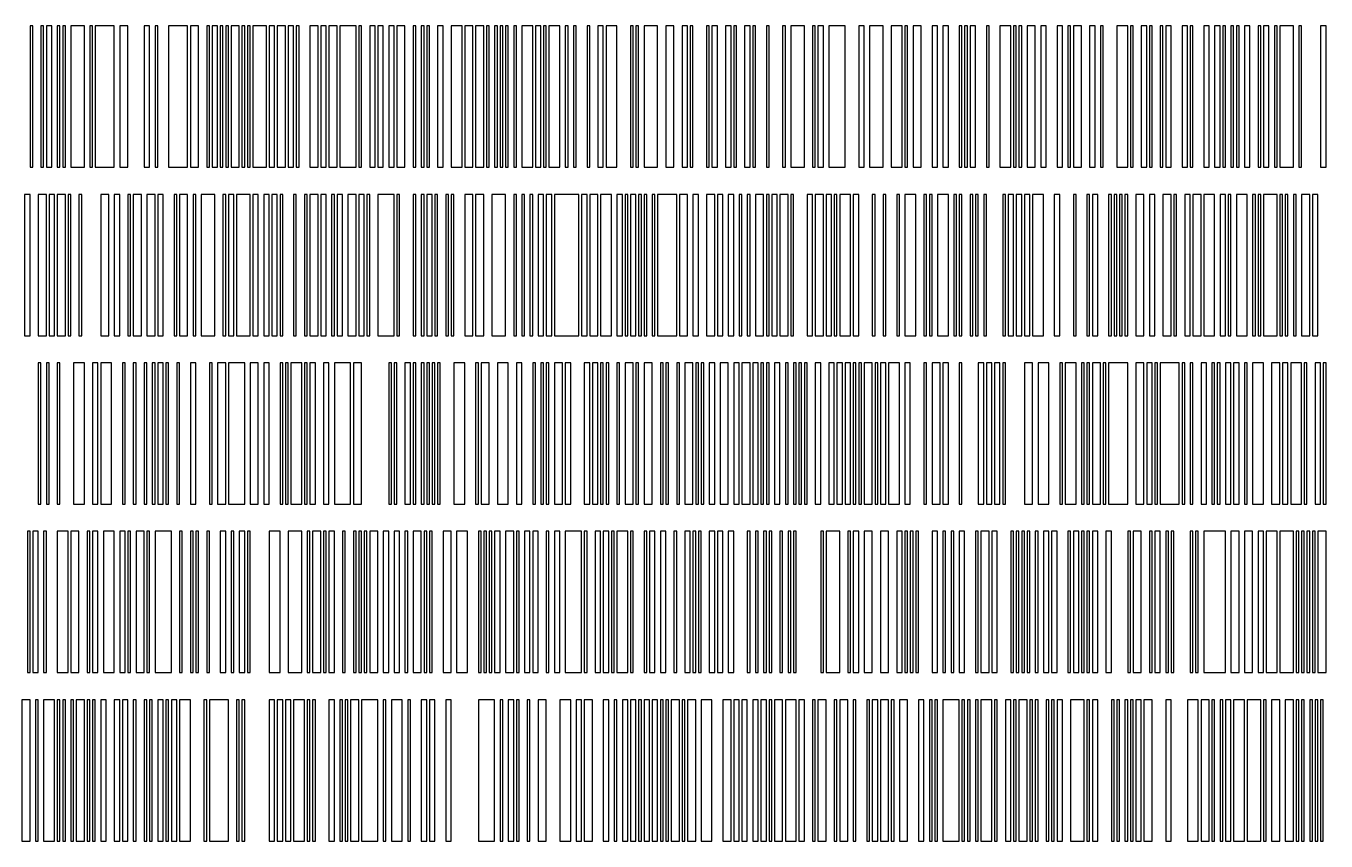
# Model space of a CAD drawing. Header units: metres. Extents: x -150 to 150, y -150 to 150.
# Drawn here: x -43.4 to 76.2, y -84 to -9 of the extents above; entities that cross this region are included whole.
import ezdxf

# ---------------------------------------------------------------- set-up
doc = ezdxf.new("R2010")
doc.units = ezdxf.units.M

msp = doc.modelspace()

# ---------------------------------------------------------------- linework, layer by layer
for points in [[(-43, -22), (-42.75, -22), (-42.75, -9), (-43, -9), (-43, -22)], [(-42, -22), (-41.75, -22), (-41.75, -9), (-42, -9), (-42, -22)], [(-41.5, -22), (-41, -22), (-41, -9), (-41.5, -9), (-41.5, -22)], [(-40.5, -22), (-40.25, -22), (-40.25, -9), (-40.5, -9), (-40.5, -22)], [(-40, -22), (-39.75, -22), (-39.75, -9), (-40, -9), (-40, -22)], [(-39.25, -22), (-38, -22), (-38, -9), (-39.25, -9), (-39.25, -22)], [(-37.5, -22), (-37.25, -22), (-37.25, -9), (-37.5, -9), (-37.5, -22)], [(-37, -22), (-35.25, -22), (-35.25, -9), (-37, -9), (-37, -22)], [(-34.75, -22), (-34, -22), (-34, -9), (-34.75, -9), (-34.75, -22)], [(-32.5, -22), (-32, -22), (-32, -9), (-32.5, -9), (-32.5, -22)], [(-31.5, -22), (-31.25, -22), (-31.25, -9), (-31.5, -9), (-31.5, -22)], [(-30.25, -22), (-28.5, -22), (-28.5, -9), (-30.25, -9), (-30.25, -22)], [(-28.25, -22), (-27.5, -22), (-27.5, -9), (-28.25, -9), (-28.25, -22)], [(-26.75, -22), (-26.5, -22), (-26.5, -9), (-26.75, -9), (-26.75, -22)], [(-26.25, -22), (-25.75, -22), (-25.75, -9), (-26.25, -9), (-26.25, -22)], [(-25.5, -22), (-25.25, -22), (-25.25, -9), (-25.5, -9), (-25.5, -22)], [(-25, -22), (-24.75, -22), (-24.75, -9), (-25, -9), (-25, -22)], [(-24.5, -22), (-23.75, -22), (-23.75, -9), (-24.5, -9), (-24.5, -22)], [(-23.5, -22), (-23.25, -22), (-23.25, -9), (-23.5, -9), (-23.5, -22)], [(-23, -22), (-22.75, -22), (-22.75, -9), (-23, -9), (-23, -22)], [(-22.5, -22), (-21.25, -22), (-21.25, -9), (-22.5, -9), (-22.5, -22)], [(-21, -22), (-20.5, -22), (-20.5, -9), (-21, -9), (-21, -22)], [(-20.25, -22), (-19.5, -22), (-19.5, -9), (-20.25, -9), (-20.25, -22)], [(-19.25, -22), (-18.75, -22), (-18.75, -9), (-19.25, -9), (-19.25, -22)], [(-18.5, -22), (-18.25, -22), (-18.25, -9), (-18.5, -9), (-18.5, -22)], [(-17.25, -22), (-16.5, -22), (-16.5, -9), (-17.25, -9), (-17.25, -22)], [(-16.25, -22), (-15.75, -22), (-15.75, -9), (-16.25, -9), (-16.25, -22)], [(-15.5, -22), (-14.75, -22), (-14.75, -9), (-15.5, -9), (-15.5, -22)], [(-14.5, -22), (-13, -22), (-13, -9), (-14.5, -9), (-14.5, -22)], [(-12.75, -22), (-12.5, -22), (-12.5, -9), (-12.75, -9), (-12.75, -22)], [(-11.75, -22), (-11.25, -22), (-11.25, -9), (-11.75, -9), (-11.75, -22)], [(-11, -22), (-10.5, -22), (-10.5, -9), (-11, -9), (-11, -22)], [(-10, -22), (-9.5, -22), (-9.5, -9), (-10, -9), (-10, -22)], [(-9.25, -22), (-8.5, -22), (-8.5, -9), (-9.25, -9), (-9.25, -22)], [(-7.75, -22), (-7.5, -22), (-7.5, -9), (-7.75, -9), (-7.75, -22)], [(-7, -22), (-6.75, -22), (-6.75, -9), (-7, -9), (-7, -22)], [(-6.5, -22), (-6.25, -22), (-6.25, -9), (-6.5, -9), (-6.5, -22)], [(-5.5, -22), (-5, -22), (-5, -9), (-5.5, -9), (-5.5, -22)], [(-4.25, -22), (-3.25, -22), (-3.25, -9), (-4.25, -9), (-4.25, -22)], [(-3, -22), (-2.25, -22), (-2.25, -9), (-3, -9), (-3, -22)], [(-2, -22), (-1.25, -22), (-1.25, -9), (-2, -9), (-2, -22)], [(-1, -22), (-0.75, -22), (-0.75, -9), (-1, -9), (-1, -22)], [(-0.25, -22), (0, -22), (0, -9), (-0.25, -9), (-0.25, -22)], [(0.25, -22), (0.5, -22), (0.5, -9), (0.25, -9), (0.25, -22)], [(0.75, -22), (1, -22), (1, -9), (0.75, -9), (0.75, -22)], [(1.5, -22), (1.75, -22), (1.75, -9), (1.5, -9), (1.5, -22)], [(2.25, -22), (3.25, -22), (3.25, -9), (2.25, -9), (2.25, -22)], [(3.5, -22), (4, -22), (4, -9), (3.5, -9), (3.5, -22)], [(4.25, -22), (4.5, -22), (4.5, -9), (4.25, -9), (4.25, -22)], [(4.75, -22), (5.75, -22), (5.75, -9), (4.75, -9), (4.75, -22)], [(6.25, -22), (6.5, -22), (6.5, -9), (6.25, -9), (6.25, -22)], [(7, -22), (7.25, -22), (7.25, -9), (7, -9), (7, -22)], [(8.25, -22), (8.5, -22), (8.5, -9), (8.25, -9), (8.25, -22)], [(9.25, -22), (9.75, -22), (9.75, -9), (9.25, -9), (9.25, -22)], [(10, -22), (11, -22), (11, -9), (10, -9), (10, -22)], [(12.25, -22), (12.5, -22), (12.5, -9), (12.25, -9), (12.25, -22)], [(12.75, -22), (13, -22), (13, -9), (12.75, -9), (12.75, -22)], [(13.5, -22), (14.75, -22), (14.75, -9), (13.5, -9), (13.5, -22)], [(15.5, -22), (16.25, -22), (16.25, -9), (15.5, -9), (15.5, -22)], [(17, -22), (17.5, -22), (17.5, -9), (17, -9), (17, -22)], [(17.75, -22), (18, -22), (18, -9), (17.75, -9), (17.75, -22)], [(19.25, -22), (19.5, -22), (19.5, -9), (19.25, -9), (19.25, -22)], [(19.75, -22), (20.25, -22), (20.25, -9), (19.75, -9), (19.75, -22)], [(21, -22), (21.5, -22), (21.5, -9), (21, -9), (21, -22)], [(21.75, -22), (22, -22), (22, -9), (21.75, -9), (21.75, -22)], [(22.75, -22), (23.25, -22), (23.25, -9), (22.75, -9), (22.75, -22)], [(23.5, -22), (23.75, -22), (23.75, -9), (23.5, -9), (23.5, -22)], [(24.75, -22), (25, -22), (25, -9), (24.75, -9), (24.75, -22)], [(26.25, -22), (26.5, -22), (26.5, -9), (26.25, -9), (26.25, -22)], [(27, -22), (28.25, -22), (28.25, -9), (27, -9), (27, -22)], [(29, -22), (29.25, -22), (29.25, -9), (29, -9), (29, -22)], [(29.5, -22), (30, -22), (30, -9), (29.5, -9), (29.5, -22)], [(30.5, -22), (32, -22), (32, -9), (30.5, -9), (30.5, -22)], [(33.25, -22), (33.75, -22), (33.75, -9), (33.25, -9), (33.25, -22)], [(34.25, -22), (35.5, -22), (35.5, -9), (34.25, -9), (34.25, -22)], [(36.25, -22), (37.25, -22), (37.25, -9), (36.25, -9), (36.25, -22)], [(37.5, -22), (37.75, -22), (37.75, -9), (37.5, -9), (37.5, -22)], [(38.25, -22), (39, -22), (39, -9), (38.25, -9), (38.25, -22)], [(40, -22), (40.5, -22), (40.5, -9), (40, -9), (40, -22)], [(41, -22), (41.5, -22), (41.5, -9), (41, -9), (41, -22)], [(42.5, -22), (42.75, -22), (42.75, -9), (42.5, -9), (42.5, -22)], [(43, -22), (43.25, -22), (43.25, -9), (43, -9), (43, -22)], [(43.5, -22), (44, -22), (44, -9), (43.5, -9), (43.5, -22)], [(45, -22), (45.25, -22), (45.25, -9), (45, -9), (45, -22)], [(46.25, -22), (47.25, -22), (47.25, -9), (46.25, -9), (46.25, -22)], [(47.5, -22), (47.75, -22), (47.75, -9), (47.5, -9), (47.5, -22)], [(48, -22), (48.25, -22), (48.25, -9), (48, -9), (48, -22)], [(48.75, -22), (49.5, -22), (49.5, -9), (48.75, -9), (48.75, -22)], [(50, -22), (50.5, -22), (50.5, -9), (50, -9), (50, -22)], [(51.5, -22), (52, -22), (52, -9), (51.5, -9), (51.5, -22)], [(52.5, -22), (52.75, -22), (52.75, -9), (52.5, -9), (52.5, -22)], [(53, -22), (53.75, -22), (53.75, -9), (53, -9), (53, -22)], [(54.5, -22), (55, -22), (55, -9), (54.5, -9), (54.5, -22)], [(55.5, -22), (55.75, -22), (55.75, -9), (55.5, -9), (55.5, -22)], [(57, -22), (58, -22), (58, -9), (57, -9), (57, -22)], [(58.25, -22), (58.5, -22), (58.5, -9), (58.25, -9), (58.25, -22)], [(59.25, -22), (59.75, -22), (59.75, -9), (59.25, -9), (59.25, -22)], [(60, -22), (60.25, -22), (60.25, -9), (60, -9), (60, -22)], [(61, -22), (61.25, -22), (61.25, -9), (61, -9), (61, -22)], [(61.5, -22), (62, -22), (62, -9), (61.5, -9), (61.5, -22)], [(63, -22), (63.5, -22), (63.5, -9), (63, -9), (63, -22)], [(63.75, -22), (64, -22), (64, -9), (63.75, -9), (63.75, -22)], [(65, -22), (65.5, -22), (65.5, -9), (65, -9), (65, -22)], [(66, -22), (66.5, -22), (66.5, -9), (66, -9), (66, -22)], [(66.75, -22), (67, -22), (67, -9), (66.75, -9), (66.75, -22)], [(67.5, -22), (67.75, -22), (67.75, -9), (67.5, -9), (67.5, -22)], [(68, -22), (68.25, -22), (68.25, -9), (68, -9), (68, -22)], [(68.75, -22), (69.25, -22), (69.25, -9), (68.75, -9), (68.75, -22)], [(70, -22), (70.25, -22), (70.25, -9), (70, -9), (70, -22)], [(70.5, -22), (71, -22), (71, -9), (70.5, -9), (70.5, -22)], [(71.5, -22), (71.75, -22), (71.75, -9), (71.5, -9), (71.5, -22)], [(72, -22), (73.25, -22), (73.25, -9), (72, -9), (72, -22)], [(73.75, -22), (74, -22), (74, -9), (73.75, -9), (73.75, -22)], [(75.75, -22), (76.25, -22), (76.25, -9), (75.75, -9), (75.75, -22)], [(-43.5, -37.5), (-43, -37.5), (-43, -24.5), (-43.5, -24.5), (-43.5, -37.5)], [(-42.25, -37.5), (-41.5, -37.5), (-41.5, -24.5), (-42.25, -24.5), (-42.25, -37.5)], [(-41.25, -37.5), (-40.75, -37.5), (-40.75, -24.5), (-41.25, -24.5), (-41.25, -37.5)], [(-40.5, -37.5), (-39.75, -37.5), (-39.75, -24.5), (-40.5, -24.5), (-40.5, -37.5)], [(-39.5, -37.5), (-39.25, -37.5), (-39.25, -24.5), (-39.5, -24.5), (-39.5, -37.5)], [(-38.5, -37.5), (-38.25, -37.5), (-38.25, -24.5), (-38.5, -24.5), (-38.5, -37.5)], [(-36.5, -37.5), (-35.75, -37.5), (-35.75, -24.5), (-36.5, -24.5), (-36.5, -37.5)], [(-35.25, -37.5), (-34.75, -37.5), (-34.75, -24.5), (-35.25, -24.5), (-35.25, -37.5)], [(-34, -37.5), (-33.75, -37.5), (-33.75, -24.5), (-34, -24.5), (-34, -37.5)], [(-33.5, -37.5), (-32.75, -37.5), (-32.75, -24.5), (-33.5, -24.5), (-33.5, -37.5)], [(-32.25, -37.5), (-31.5, -37.5), (-31.5, -24.5), (-32.25, -24.5), (-32.25, -37.5)], [(-31.25, -37.5), (-30.75, -37.5), (-30.75, -24.5), (-31.25, -24.5), (-31.25, -37.5)], [(-29.75, -37.5), (-29.5, -37.5), (-29.5, -24.5), (-29.75, -24.5), (-29.75, -37.5)], [(-29.25, -37.5), (-28.5, -37.5), (-28.5, -24.5), (-29.25, -24.5), (-29.25, -37.5)], [(-28, -37.5), (-27.75, -37.5), (-27.75, -24.5), (-28, -24.5), (-28, -37.5)], [(-27.25, -37.5), (-26, -37.5), (-26, -24.5), (-27.25, -24.5), (-27.25, -37.5)], [(-25.25, -37.5), (-25, -37.5), (-25, -24.5), (-25.25, -24.5), (-25.25, -37.5)], [(-24.75, -37.5), (-24.25, -37.5), (-24.25, -24.5), (-24.75, -24.5), (-24.75, -37.5)], [(-24, -37.5), (-22.75, -37.5), (-22.75, -24.5), (-24, -24.5), (-24, -37.5)], [(-22.5, -37.5), (-22, -37.5), (-22, -24.5), (-22.5, -24.5), (-22.5, -37.5)], [(-21.5, -37.5), (-21, -37.5), (-21, -24.5), (-21.5, -24.5), (-21.5, -37.5)], [(-20.75, -37.5), (-20.25, -37.5), (-20.25, -24.5), (-20.75, -24.5), (-20.75, -37.5)], [(-20, -37.5), (-19.75, -37.5), (-19.75, -24.5), (-20, -24.5), (-20, -37.5)], [(-18.75, -37.5), (-18.5, -37.5), (-18.5, -24.5), (-18.75, -24.5), (-18.75, -37.5)], [(-17.75, -37.5), (-17.5, -37.5), (-17.5, -24.5), (-17.75, -24.5), (-17.75, -37.5)], [(-17.25, -37.5), (-16.5, -37.5), (-16.5, -24.5), (-17.25, -24.5), (-17.25, -37.5)], [(-16.25, -37.5), (-15.75, -37.5), (-15.75, -24.5), (-16.25, -24.5), (-16.25, -37.5)], [(-15.25, -37.5), (-15, -37.5), (-15, -24.5), (-15.25, -24.5), (-15.25, -37.5)], [(-14.75, -37.5), (-14.25, -37.5), (-14.25, -24.5), (-14.75, -24.5), (-14.75, -37.5)], [(-13.75, -37.5), (-13, -37.5), (-13, -24.5), (-13.75, -24.5), (-13.75, -37.5)], [(-12.75, -37.5), (-12.25, -37.5), (-12.25, -24.5), (-12.75, -24.5), (-12.75, -37.5)], [(-12, -37.5), (-11.75, -37.5), (-11.75, -24.5), (-12, -24.5), (-12, -37.5)], [(-11, -37.5), (-9.5, -37.5), (-9.5, -24.5), (-11, -24.5), (-11, -37.5)], [(-9.25, -37.5), (-9, -37.5), (-9, -24.5), (-9.25, -24.5), (-9.25, -37.5)], [(-7.75, -37.5), (-7.5, -37.5), (-7.5, -24.5), (-7.75, -24.5), (-7.75, -37.5)], [(-7, -37.5), (-6.75, -37.5), (-6.75, -24.5), (-7, -24.5), (-7, -37.5)], [(-6.5, -37.5), (-6, -37.5), (-6, -24.5), (-6.5, -24.5), (-6.5, -37.5)], [(-5.75, -37.5), (-5.5, -37.5), (-5.5, -24.5), (-5.75, -24.5), (-5.75, -37.5)], [(-4.75, -37.5), (-4.5, -37.5), (-4.5, -24.5), (-4.75, -24.5), (-4.75, -37.5)], [(-4.25, -37.5), (-4, -37.5), (-4, -24.5), (-4.25, -24.5), (-4.25, -37.5)], [(-3, -37.5), (-2.25, -37.5), (-2.25, -24.5), (-3, -24.5), (-3, -37.5)], [(-2, -37.5), (-1.25, -37.5), (-1.25, -24.5), (-2, -24.5), (-2, -37.5)], [(-0.5, -37.5), (0.75, -37.5), (0.75, -24.5), (-0.5, -24.5), (-0.5, -37.5)], [(1.5, -37.5), (1.75, -37.5), (1.75, -24.5), (1.5, -24.5), (1.5, -37.5)], [(2.25, -37.5), (2.5, -37.5), (2.5, -24.5), (2.25, -24.5), (2.25, -37.5)], [(3, -37.5), (3.25, -37.5), (3.25, -24.5), (3, -24.5), (3, -37.5)], [(3.75, -37.5), (4.25, -37.5), (4.25, -24.5), (3.75, -24.5), (3.75, -37.5)], [(4.5, -37.5), (5, -37.5), (5, -24.5), (4.5, -24.5), (4.5, -37.5)], [(5.25, -37.5), (7.5, -37.5), (7.5, -24.5), (5.25, -24.5), (5.25, -37.5)], [(7.75, -37.5), (8.25, -37.5), (8.25, -24.5), (7.75, -24.5), (7.75, -37.5)], [(8.5, -37.5), (9.25, -37.5), (9.25, -24.5), (8.5, -24.5), (8.5, -37.5)], [(9.5, -37.5), (10.5, -37.5), (10.5, -24.5), (9.5, -24.5), (9.5, -37.5)], [(11, -37.5), (11.5, -37.5), (11.5, -24.5), (11, -24.5), (11, -37.5)], [(11.75, -37.5), (12, -37.5), (12, -24.5), (11.75, -24.5), (11.75, -37.5)], [(12.25, -37.5), (12.75, -37.5), (12.75, -24.5), (12.25, -24.5), (12.25, -37.5)], [(13, -37.5), (13.25, -37.5), (13.25, -24.5), (13, -24.5), (13, -37.5)], [(13.5, -37.5), (13.75, -37.5), (13.75, -24.5), (13.5, -24.5), (13.5, -37.5)], [(14.25, -37.5), (14.5, -37.5), (14.5, -24.5), (14.25, -24.5), (14.25, -37.5)], [(14.75, -37.5), (16.5, -37.5), (16.5, -24.5), (14.75, -24.5), (14.75, -37.5)], [(16.75, -37.5), (17.5, -37.5), (17.5, -24.5), (16.75, -24.5), (16.75, -37.5)], [(18, -37.5), (18.5, -37.5), (18.5, -24.5), (18, -24.5), (18, -37.5)], [(19.25, -37.5), (20, -37.5), (20, -24.5), (19.25, -24.5), (19.25, -37.5)], [(20.25, -37.5), (20.75, -37.5), (20.75, -24.5), (20.25, -24.5), (20.25, -37.5)], [(21.25, -37.5), (21.75, -37.5), (21.75, -24.5), (21.25, -24.5), (21.25, -37.5)], [(22.25, -37.5), (22.5, -37.5), (22.5, -24.5), (22.25, -24.5), (22.25, -37.5)], [(23, -37.5), (23.25, -37.5), (23.25, -24.5), (23, -24.5), (23, -37.5)], [(23.75, -37.5), (24.5, -37.5), (24.5, -24.5), (23.75, -24.5), (23.75, -37.5)], [(24.75, -37.5), (25, -37.5), (25, -24.5), (24.75, -24.5), (24.75, -37.5)], [(25.25, -37.5), (25.75, -37.5), (25.75, -24.5), (25.25, -24.5), (25.25, -37.5)], [(26, -37.5), (26.75, -37.5), (26.75, -24.5), (26, -24.5), (26, -37.5)], [(27, -37.5), (27.25, -37.5), (27.25, -24.5), (27, -24.5), (27, -37.5)], [(28.5, -37.5), (29, -37.5), (29, -24.5), (28.5, -24.5), (28.5, -37.5)], [(29.25, -37.5), (30, -37.5), (30, -24.5), (29.25, -24.5), (29.25, -37.5)], [(30.25, -37.5), (30.75, -37.5), (30.75, -24.5), (30.25, -24.5), (30.25, -37.5)], [(31, -37.5), (31.25, -37.5), (31.25, -24.5), (31, -24.5), (31, -37.5)], [(31.5, -37.5), (32.5, -37.5), (32.5, -24.5), (31.5, -24.5), (31.5, -37.5)], [(32.75, -37.5), (33.25, -37.5), (33.25, -24.5), (32.75, -24.5), (32.75, -37.5)], [(34.5, -37.5), (34.75, -37.5), (34.75, -24.5), (34.5, -24.5), (34.5, -37.5)], [(35.5, -37.5), (35.75, -37.5), (35.75, -24.5), (35.5, -24.5), (35.5, -37.5)], [(36.75, -37.5), (37, -37.5), (37, -24.5), (36.75, -24.5), (36.75, -37.5)], [(37.5, -37.5), (38.5, -37.5), (38.5, -24.5), (37.5, -24.5), (37.5, -37.5)], [(39.25, -37.5), (39.5, -37.5), (39.5, -24.5), (39.25, -24.5), (39.25, -37.5)], [(39.75, -37.5), (40, -37.5), (40, -24.5), (39.75, -24.5), (39.75, -37.5)], [(40.5, -37.5), (41.5, -37.5), (41.5, -24.5), (40.5, -24.5), (40.5, -37.5)], [(42, -37.5), (42.25, -37.5), (42.25, -24.5), (42, -24.5), (42, -37.5)], [(42.5, -37.5), (42.75, -37.5), (42.75, -24.5), (42.5, -24.5), (42.5, -37.5)], [(43.5, -37.5), (43.75, -37.5), (43.75, -24.5), (43.5, -24.5), (43.5, -37.5)], [(44, -37.5), (44.25, -37.5), (44.25, -24.5), (44, -24.5), (44, -37.5)], [(44.75, -37.5), (45, -37.5), (45, -24.5), (44.75, -24.5), (44.75, -37.5)], [(46.5, -37.5), (46.75, -37.5), (46.75, -24.5), (46.5, -24.5), (46.5, -37.5)], [(47, -37.5), (47.5, -37.5), (47.5, -24.5), (47, -24.5), (47, -37.5)], [(47.75, -37.5), (48.25, -37.5), (48.25, -24.5), (47.75, -24.5), (47.75, -37.5)], [(48.5, -37.5), (49, -37.5), (49, -24.5), (48.5, -24.5), (48.5, -37.5)], [(49.25, -37.5), (50.25, -37.5), (50.25, -24.5), (49.25, -24.5), (49.25, -37.5)], [(51.25, -37.5), (51.75, -37.5), (51.75, -24.5), (51.25, -24.5), (51.25, -37.5)], [(53, -37.5), (53.25, -37.5), (53.25, -24.5), (53, -24.5), (53, -37.5)], [(54.25, -37.5), (54.5, -37.5), (54.5, -24.5), (54.25, -24.5), (54.25, -37.5)], [(54.75, -37.5), (55.25, -37.5), (55.25, -24.5), (54.75, -24.5), (54.75, -37.5)], [(56.25, -37.5), (56.5, -37.5), (56.5, -24.5), (56.25, -24.5), (56.25, -37.5)], [(56.75, -37.5), (57, -37.5), (57, -24.5), (56.75, -24.5), (56.75, -37.5)], [(57.25, -37.5), (57.5, -37.5), (57.5, -24.5), (57.25, -24.5), (57.25, -37.5)], [(57.75, -37.5), (58, -37.5), (58, -24.5), (57.75, -24.5), (57.75, -37.5)], [(58.75, -37.5), (59.5, -37.5), (59.5, -24.5), (58.75, -24.5), (58.75, -37.5)], [(60, -37.5), (60.5, -37.5), (60.5, -24.5), (60, -24.5), (60, -37.5)], [(61.25, -37.5), (62, -37.5), (62, -24.5), (61.25, -24.5), (61.25, -37.5)], [(62.25, -37.5), (62.5, -37.5), (62.5, -24.5), (62.25, -24.5), (62.25, -37.5)], [(63.25, -37.5), (63.75, -37.5), (63.75, -24.5), (63.25, -24.5), (63.25, -37.5)], [(64, -37.5), (64.75, -37.5), (64.75, -24.5), (64, -24.5), (64, -37.5)], [(65, -37.5), (66, -37.5), (66, -24.5), (65, -24.5), (65, -37.5)], [(66.5, -37.5), (67, -37.5), (67, -24.5), (66.5, -24.5), (66.5, -37.5)], [(67.25, -37.5), (67.5, -37.5), (67.5, -24.5), (67.25, -24.5), (67.25, -37.5)], [(68, -37.5), (69, -37.5), (69, -24.5), (68, -24.5), (68, -37.5)], [(69.5, -37.5), (69.75, -37.5), (69.75, -24.5), (69.5, -24.5), (69.5, -37.5)], [(70, -37.5), (70.25, -37.5), (70.25, -24.5), (70, -24.5), (70, -37.5)], [(70.5, -37.5), (71.75, -37.5), (71.75, -24.5), (70.5, -24.5), (70.5, -37.5)], [(72, -37.5), (72.25, -37.5), (72.25, -24.5), (72, -24.5), (72, -37.5)], [(72.5, -37.5), (72.75, -37.5), (72.75, -24.5), (72.5, -24.5), (72.5, -37.5)], [(73.25, -37.5), (73.5, -37.5), (73.5, -24.5), (73.25, -24.5), (73.25, -37.5)], [(74, -37.5), (74.75, -37.5), (74.75, -24.5), (74, -24.5), (74, -37.5)], [(75, -37.5), (75.5, -37.5), (75.5, -24.5), (75, -24.5), (75, -37.5)], [(-42.25, -53), (-42, -53), (-42, -40), (-42.25, -40), (-42.25, -53)], [(-41.5, -53), (-41.25, -53), (-41.25, -40), (-41.5, -40), (-41.5, -53)], [(-40.5, -53), (-40.25, -53), (-40.25, -40), (-40.5, -40), (-40.5, -53)], [(-39, -53), (-38, -53), (-38, -40), (-39, -40), (-39, -53)], [(-37.25, -53), (-36.75, -53), (-36.75, -40), (-37.25, -40), (-37.25, -53)], [(-36.5, -53), (-35.5, -53), (-35.5, -40), (-36.5, -40), (-36.5, -53)], [(-34.5, -53), (-34.25, -53), (-34.25, -40), (-34.5, -40), (-34.5, -53)], [(-33.5, -53), (-33.25, -53), (-33.25, -40), (-33.5, -40), (-33.5, -53)], [(-32.5, -53), (-32.25, -53), (-32.25, -40), (-32.5, -40), (-32.5, -53)], [(-31.75, -53), (-31.5, -53), (-31.5, -40), (-31.75, -40), (-31.75, -53)], [(-31.25, -53), (-30.75, -53), (-30.75, -40), (-31.25, -40), (-31.25, -53)], [(-30.5, -53), (-30.25, -53), (-30.25, -40), (-30.5, -40), (-30.5, -53)], [(-29.5, -53), (-29.25, -53), (-29.25, -40), (-29.5, -40), (-29.5, -53)], [(-28.25, -53), (-27.75, -53), (-27.75, -40), (-28.25, -40), (-28.25, -53)], [(-26.5, -53), (-26.25, -53), (-26.25, -40), (-26.5, -40), (-26.5, -53)], [(-25.75, -53), (-25, -53), (-25, -40), (-25.75, -40), (-25.75, -53)], [(-24.75, -53), (-23.25, -53), (-23.25, -40), (-24.75, -40), (-24.75, -53)], [(-22.75, -53), (-22, -53), (-22, -40), (-22.75, -40), (-22.75, -53)], [(-21.5, -53), (-21, -53), (-21, -40), (-21.5, -40), (-21.5, -53)], [(-20, -53), (-19.75, -53), (-19.75, -40), (-20, -40), (-20, -53)], [(-19.5, -53), (-19.25, -53), (-19.25, -40), (-19.5, -40), (-19.5, -53)], [(-19, -53), (-18, -53), (-18, -40), (-19, -40), (-19, -53)], [(-17.75, -53), (-17.5, -53), (-17.5, -40), (-17.75, -40), (-17.75, -53)], [(-17.25, -53), (-16.75, -53), (-16.75, -40), (-17.25, -40), (-17.25, -53)], [(-16, -53), (-15.5, -53), (-15.5, -40), (-16, -40), (-16, -53)], [(-15, -53), (-13.5, -53), (-13.5, -40), (-15, -40), (-15, -53)], [(-13.25, -53), (-12.5, -53), (-12.5, -40), (-13.25, -40), (-13.25, -53)], [(-10, -53), (-9.75, -53), (-9.75, -40), (-10, -40), (-10, -53)], [(-9.5, -53), (-9.25, -53), (-9.25, -40), (-9.5, -40), (-9.5, -53)], [(-8.5, -53), (-8, -53), (-8, -40), (-8.5, -40), (-8.5, -53)], [(-7.75, -53), (-7.5, -53), (-7.5, -40), (-7.75, -40), (-7.75, -53)], [(-7, -53), (-6.75, -53), (-6.75, -40), (-7, -40), (-7, -53)], [(-6.5, -53), (-6.25, -53), (-6.25, -40), (-6.5, -40), (-6.5, -53)], [(-6, -53), (-5.75, -53), (-5.75, -40), (-6, -40), (-6, -53)], [(-5.5, -53), (-5.25, -53), (-5.25, -40), (-5.5, -40), (-5.5, -53)], [(-4, -53), (-3, -53), (-3, -40), (-4, -40), (-4, -53)], [(-2, -53), (-1.75, -53), (-1.75, -40), (-2, -40), (-2, -53)], [(-1.5, -53), (-0.75, -53), (-0.75, -40), (-1.5, -40), (-1.5, -53)], [(0, -53), (1, -53), (1, -40), (0, -40), (0, -53)], [(1.75, -53), (2.25, -53), (2.25, -40), (1.75, -40), (1.75, -53)], [(3.25, -53), (3.5, -53), (3.5, -40), (3.25, -40), (3.25, -53)], [(4, -53), (4.25, -53), (4.25, -40), (4, -40), (4, -53)], [(4.5, -53), (4.75, -53), (4.75, -40), (4.5, -40), (4.5, -53)], [(5.25, -53), (6, -53), (6, -40), (5.25, -40), (5.25, -53)], [(6.25, -53), (6.75, -53), (6.75, -40), (6.25, -40), (6.25, -53)], [(8, -53), (8.5, -53), (8.5, -40), (8, -40), (8, -53)], [(8.75, -53), (9.25, -53), (9.25, -40), (8.75, -40), (8.75, -53)], [(9.5, -53), (9.75, -53), (9.75, -40), (9.5, -40), (9.5, -53)], [(10, -53), (10.25, -53), (10.25, -40), (10, -40), (10, -53)], [(11, -53), (11.25, -53), (11.25, -40), (11, -40), (11, -53)], [(11.75, -53), (12.5, -53), (12.5, -40), (11.75, -40), (11.75, -53)], [(12.75, -53), (13, -53), (13, -40), (12.75, -40), (12.75, -53)], [(13.5, -53), (14.25, -53), (14.25, -40), (13.5, -40), (13.5, -53)], [(15, -53), (15.25, -53), (15.25, -40), (15, -40), (15, -53)], [(15.5, -53), (15.75, -53), (15.75, -40), (15.5, -40), (15.5, -53)], [(16.5, -53), (16.75, -53), (16.75, -40), (16.5, -40), (16.5, -53)], [(17.25, -53), (18, -53), (18, -40), (17.25, -40), (17.25, -53)], [(18.25, -53), (18.5, -53), (18.5, -40), (18.25, -40), (18.25, -53)], [(18.75, -53), (19, -53), (19, -40), (18.75, -40), (18.75, -53)], [(19.5, -53), (20, -53), (20, -40), (19.5, -40), (19.5, -53)], [(20.5, -53), (21.25, -53), (21.25, -40), (20.5, -40), (20.5, -53)], [(21.75, -53), (22.25, -53), (22.25, -40), (21.75, -40), (21.75, -53)], [(22.5, -53), (23.25, -53), (23.25, -40), (22.5, -40), (22.5, -53)], [(23.5, -53), (24, -53), (24, -40), (23.5, -40), (23.5, -53)], [(24.25, -53), (24.5, -53), (24.5, -40), (24.25, -40), (24.25, -53)], [(24.75, -53), (25, -53), (25, -40), (24.75, -40), (24.75, -53)], [(25.5, -53), (26, -53), (26, -40), (25.5, -40), (25.5, -53)], [(26.5, -53), (26.75, -53), (26.75, -40), (26.5, -40), (26.5, -53)], [(27.25, -53), (27.5, -53), (27.5, -40), (27.25, -40), (27.25, -53)], [(27.75, -53), (28, -53), (28, -40), (27.75, -40), (27.75, -53)], [(28.25, -53), (28.5, -53), (28.5, -40), (28.25, -40), (28.25, -53)], [(29.25, -53), (29.75, -53), (29.75, -40), (29.25, -40), (29.25, -53)], [(30.5, -53), (31, -53), (31, -40), (30.5, -40), (30.5, -53)], [(31.25, -53), (31.75, -53), (31.75, -40), (31.25, -40), (31.25, -53)], [(32, -53), (32.5, -53), (32.5, -40), (32, -40), (32, -53)], [(32.75, -53), (33, -53), (33, -40), (32.75, -40), (32.75, -53)], [(33.25, -53), (33.5, -53), (33.5, -40), (33.25, -40), (33.25, -53)], [(33.75, -53), (34.5, -53), (34.5, -40), (33.75, -40), (33.75, -53)], [(34.75, -53), (35, -53), (35, -40), (34.75, -40), (34.75, -53)], [(35.25, -53), (35.75, -53), (35.75, -40), (35.25, -40), (35.25, -53)], [(36, -53), (37, -53), (37, -40), (36, -40), (36, -53)], [(37.5, -53), (38, -53), (38, -40), (37.5, -40), (37.5, -53)], [(39.25, -53), (39.5, -53), (39.5, -40), (39.25, -40), (39.25, -53)], [(40, -53), (40.75, -53), (40.75, -40), (40, -40), (40, -53)], [(41, -53), (41.5, -53), (41.5, -40), (41, -40), (41, -53)], [(42.5, -53), (42.75, -53), (42.75, -40), (42.5, -40), (42.5, -53)], [(44.25, -53), (44.75, -53), (44.75, -40), (44.25, -40), (44.25, -53)], [(45, -53), (45.5, -53), (45.5, -40), (45, -40), (45, -53)], [(45.75, -53), (46.25, -53), (46.25, -40), (45.75, -40), (45.75, -53)], [(46.5, -53), (46.75, -53), (46.75, -40), (46.5, -40), (46.5, -53)], [(48.5, -53), (49.25, -53), (49.25, -40), (48.5, -40), (48.5, -53)], [(49.75, -53), (50.75, -53), (50.75, -40), (49.75, -40), (49.75, -53)], [(51.75, -53), (52, -53), (52, -40), (51.75, -40), (51.75, -53)], [(52.25, -53), (53.25, -53), (53.25, -40), (52.25, -40), (52.25, -53)], [(53.75, -53), (54, -53), (54, -40), (53.75, -40), (53.75, -53)], [(54.25, -53), (54.5, -53), (54.5, -40), (54.25, -40), (54.25, -53)], [(54.75, -53), (55.5, -53), (55.5, -40), (54.75, -40), (54.75, -53)], [(55.75, -53), (56, -53), (56, -40), (55.75, -40), (55.75, -53)], [(56.25, -53), (58, -53), (58, -40), (56.25, -40), (56.25, -53)], [(58.75, -53), (59.5, -53), (59.5, -40), (58.75, -40), (58.75, -53)], [(59.75, -53), (60.25, -53), (60.25, -40), (59.75, -40), (59.75, -53)], [(60.5, -53), (60.75, -53), (60.75, -40), (60.5, -40), (60.5, -53)], [(61, -53), (62.75, -53), (62.75, -40), (61, -40), (61, -53)], [(63, -53), (63.25, -53), (63.25, -40), (63, -40), (63, -53)], [(63.75, -53), (64, -53), (64, -40), (63.75, -40), (63.75, -53)], [(64.75, -53), (65.25, -53), (65.25, -40), (64.75, -40), (64.75, -53)], [(65.75, -53), (66, -53), (66, -40), (65.75, -40), (65.75, -53)], [(66.25, -53), (66.5, -53), (66.5, -40), (66.25, -40), (66.25, -53)], [(67, -53), (67.5, -53), (67.5, -40), (67, -40), (67, -53)], [(67.75, -53), (68.25, -53), (68.25, -40), (67.75, -40), (67.75, -53)], [(68.75, -53), (69, -53), (69, -40), (68.75, -40), (68.75, -53)], [(69.5, -53), (70.5, -53), (70.5, -40), (69.5, -40), (69.5, -53)], [(71.25, -53), (72, -53), (72, -40), (71.25, -40), (71.25, -53)], [(72.25, -53), (72.75, -53), (72.75, -40), (72.25, -40), (72.25, -53)], [(73, -53), (74, -53), (74, -40), (73, -40), (73, -53)], [(74.25, -53), (74.5, -53), (74.5, -40), (74.25, -40), (74.25, -53)], [(75.25, -53), (75.75, -53), (75.75, -40), (75.25, -40), (75.25, -53)], [(76, -53), (76.25, -53), (76.25, -40), (76, -40), (76, -53)], [(-43.25, -68.5), (-43, -68.5), (-43, -55.5), (-43.25, -55.5), (-43.25, -68.5)], [(-42.75, -68.5), (-42.25, -68.5), (-42.25, -55.5), (-42.75, -55.5), (-42.75, -68.5)], [(-41.75, -68.5), (-41.5, -68.5), (-41.5, -55.5), (-41.75, -55.5), (-41.75, -68.5)], [(-40.5, -68.5), (-39.5, -68.5), (-39.5, -55.5), (-40.5, -55.5), (-40.5, -68.5)], [(-39.25, -68.5), (-38.5, -68.5), (-38.5, -55.5), (-39.25, -55.5), (-39.25, -68.5)], [(-37.75, -68.5), (-37.5, -68.5), (-37.5, -55.5), (-37.75, -55.5), (-37.75, -68.5)], [(-37.25, -68.5), (-36.75, -68.5), (-36.75, -55.5), (-37.25, -55.5), (-37.25, -68.5)], [(-36.25, -68.5), (-35.25, -68.5), (-35.25, -55.5), (-36.25, -55.5), (-36.25, -68.5)], [(-34.75, -68.5), (-34.25, -68.5), (-34.25, -55.5), (-34.75, -55.5), (-34.75, -68.5)], [(-34, -68.5), (-33.75, -68.5), (-33.75, -55.5), (-34, -55.5), (-34, -68.5)], [(-33.25, -68.5), (-32.5, -68.5), (-32.5, -55.5), (-33.25, -55.5), (-33.25, -68.5)], [(-32.25, -68.5), (-32, -68.5), (-32, -55.5), (-32.25, -55.5), (-32.25, -68.5)], [(-31.5, -68.5), (-30, -68.5), (-30, -55.5), (-31.5, -55.5), (-31.5, -68.5)], [(-29.25, -68.5), (-29, -68.5), (-29, -55.5), (-29.25, -55.5), (-29.25, -68.5)], [(-28.25, -68.5), (-28, -68.5), (-28, -55.5), (-28.25, -55.5), (-28.25, -68.5)], [(-27.75, -68.5), (-27.5, -68.5), (-27.5, -55.5), (-27.75, -55.5), (-27.75, -68.5)], [(-26.75, -68.5), (-26.5, -68.5), (-26.5, -55.5), (-26.75, -55.5), (-26.75, -68.5)], [(-25.5, -68.5), (-25, -68.5), (-25, -55.5), (-25.5, -55.5), (-25.5, -68.5)], [(-24.5, -68.5), (-24.25, -68.5), (-24.25, -55.5), (-24.5, -55.5), (-24.5, -68.5)], [(-23.75, -68.5), (-23.25, -68.5), (-23.25, -55.5), (-23.75, -55.5), (-23.75, -68.5)], [(-23, -68.5), (-22.75, -68.5), (-22.75, -55.5), (-23, -55.5), (-23, -68.5)], [(-21, -68.5), (-20, -68.5), (-20, -55.5), (-21, -55.5), (-21, -68.5)], [(-19.25, -68.5), (-18, -68.5), (-18, -55.5), (-19.25, -55.5), (-19.25, -68.5)], [(-17.5, -68.5), (-17.25, -68.5), (-17.25, -55.5), (-17.5, -55.5), (-17.5, -68.5)], [(-17, -68.5), (-16.25, -68.5), (-16.25, -55.5), (-17, -55.5), (-17, -68.5)], [(-16, -68.5), (-15.75, -68.5), (-15.75, -55.5), (-16, -55.5), (-16, -68.5)], [(-15.5, -68.5), (-15, -68.5), (-15, -55.5), (-15.5, -55.5), (-15.5, -68.5)], [(-14.25, -68.5), (-14, -68.5), (-14, -55.5), (-14.25, -55.5), (-14.25, -68.5)], [(-13.25, -68.5), (-13, -68.5), (-13, -55.5), (-13.25, -55.5), (-13.25, -68.5)], [(-12.75, -68.5), (-12.5, -68.5), (-12.5, -55.5), (-12.75, -55.5), (-12.75, -68.5)], [(-12.25, -68.5), (-12, -68.5), (-12, -55.5), (-12.25, -55.5), (-12.25, -68.5)], [(-11.75, -68.5), (-11, -68.5), (-11, -55.5), (-11.75, -55.5), (-11.75, -68.5)], [(-10.5, -68.5), (-10, -68.5), (-10, -55.5), (-10.5, -55.5), (-10.5, -68.5)], [(-9.5, -68.5), (-9, -68.5), (-9, -55.5), (-9.5, -55.5), (-9.5, -68.5)], [(-8.5, -68.5), (-8.25, -68.5), (-8.25, -55.5), (-8.5, -55.5), (-8.5, -68.5)], [(-7.75, -68.5), (-7, -68.5), (-7, -55.5), (-7.75, -55.5), (-7.75, -68.5)], [(-6.75, -68.5), (-6.5, -68.5), (-6.5, -55.5), (-6.75, -55.5), (-6.75, -68.5)], [(-6.25, -68.5), (-6, -68.5), (-6, -55.5), (-6.25, -55.5), (-6.25, -68.5)], [(-5, -68.5), (-4.25, -68.5), (-4.25, -55.5), (-5, -55.5), (-5, -68.5)], [(-3.75, -68.5), (-2.75, -68.5), (-2.75, -55.5), (-3.75, -55.5), (-3.75, -68.5)], [(-1.75, -68.5), (-1.5, -68.5), (-1.5, -55.5), (-1.75, -55.5), (-1.75, -68.5)], [(-1.25, -68.5), (-1, -68.5), (-1, -55.5), (-1.25, -55.5), (-1.25, -68.5)], [(-0.75, -68.5), (-0.5, -68.5), (-0.5, -55.5), (-0.75, -55.5), (-0.75, -68.5)], [(-0.25, -68.5), (0.25, -68.5), (0.25, -55.5), (-0.25, -55.5), (-0.25, -68.5)], [(0.75, -68.5), (1.5, -68.5), (1.5, -55.5), (0.75, -55.5), (0.75, -68.5)], [(1.75, -68.5), (2, -68.5), (2, -55.5), (1.75, -55.5), (1.75, -68.5)], [(2.5, -68.5), (3, -68.5), (3, -55.5), (2.5, -55.5), (2.5, -68.5)], [(3.25, -68.5), (3.75, -68.5), (3.75, -55.5), (3.25, -55.5), (3.25, -68.5)], [(4.5, -68.5), (4.75, -68.5), (4.75, -55.5), (4.5, -55.5), (4.5, -68.5)], [(5.25, -68.5), (5.75, -68.5), (5.75, -55.5), (5.25, -55.5), (5.25, -68.5)], [(6.25, -68.5), (7.75, -68.5), (7.75, -55.5), (6.25, -55.5), (6.25, -68.5)], [(8, -68.5), (8.25, -68.5), (8.25, -55.5), (8, -55.5), (8, -68.5)], [(9, -68.5), (9.5, -68.5), (9.5, -55.5), (9, -55.5), (9, -68.5)], [(9.75, -68.5), (10.25, -68.5), (10.25, -55.5), (9.75, -55.5), (9.75, -68.5)], [(10.5, -68.5), (10.75, -68.5), (10.75, -55.5), (10.5, -55.5), (10.5, -68.5)], [(11, -68.5), (12, -68.5), (12, -55.5), (11, -55.5), (11, -68.5)], [(12.25, -68.5), (12.5, -68.5), (12.5, -55.5), (12.25, -55.5), (12.25, -68.5)], [(13.5, -68.5), (13.75, -68.5), (13.75, -55.5), (13.5, -55.5), (13.5, -68.5)], [(14, -68.5), (14.5, -68.5), (14.5, -55.5), (14, -55.5), (14, -68.5)], [(15, -68.5), (15.5, -68.5), (15.5, -55.5), (15, -55.5), (15, -68.5)], [(16.25, -68.5), (16.5, -68.5), (16.5, -55.5), (16.25, -55.5), (16.25, -68.5)], [(17.25, -68.5), (17.75, -68.5), (17.75, -55.5), (17.25, -55.5), (17.25, -68.5)], [(18, -68.5), (18.25, -68.5), (18.25, -55.5), (18, -55.5), (18, -68.5)], [(18.5, -68.5), (18.75, -68.5), (18.75, -55.5), (18.5, -55.5), (18.5, -68.5)], [(19.5, -68.5), (20, -68.5), (20, -55.5), (19.5, -55.5), (19.5, -68.5)], [(20.25, -68.5), (20.75, -68.5), (20.75, -55.5), (20.25, -55.5), (20.25, -68.5)], [(21.25, -68.5), (21.75, -68.5), (21.75, -55.5), (21.25, -55.5), (21.25, -68.5)], [(23, -68.5), (23.25, -68.5), (23.25, -55.5), (23, -55.5), (23, -68.5)], [(23.75, -68.5), (24, -68.5), (24, -55.5), (23.75, -55.5), (23.75, -68.5)], [(24.5, -68.5), (24.75, -68.5), (24.75, -55.5), (24.5, -55.5), (24.5, -68.5)], [(25, -68.5), (25.25, -68.5), (25.25, -55.5), (25, -55.5), (25, -68.5)], [(26, -68.5), (26.25, -68.5), (26.25, -55.5), (26, -55.5), (26, -68.5)], [(26.75, -68.5), (27, -68.5), (27, -55.5), (26.75, -55.5), (26.75, -68.5)], [(27.25, -68.5), (27.5, -68.5), (27.5, -55.5), (27.25, -55.5), (27.25, -68.5)], [(29.75, -68.5), (30, -68.5), (30, -55.5), (29.75, -55.5), (29.75, -68.5)], [(30.25, -68.5), (31.5, -68.5), (31.5, -55.5), (30.25, -55.5), (30.25, -68.5)], [(32.25, -68.5), (32.5, -68.5), (32.5, -55.5), (32.25, -55.5), (32.25, -68.5)], [(32.75, -68.5), (33.25, -68.5), (33.25, -55.5), (32.75, -55.5), (32.75, -68.5)], [(33.75, -68.5), (34.5, -68.5), (34.5, -55.5), (33.75, -55.5), (33.75, -68.5)], [(35.25, -68.5), (36, -68.5), (36, -55.5), (35.25, -55.5), (35.25, -68.5)], [(36.75, -68.5), (37.25, -68.5), (37.25, -55.5), (36.75, -55.5), (36.75, -68.5)], [(37.5, -68.5), (37.75, -68.5), (37.75, -55.5), (37.5, -55.5), (37.5, -68.5)], [(38, -68.5), (38.25, -68.5), (38.25, -55.5), (38, -55.5), (38, -68.5)], [(38.5, -68.5), (38.75, -68.5), (38.75, -55.5), (38.5, -55.5), (38.5, -68.5)], [(40, -68.5), (40.5, -68.5), (40.5, -55.5), (40, -55.5), (40, -68.5)], [(41, -68.5), (41.25, -68.5), (41.25, -55.5), (41, -55.5), (41, -68.5)], [(41.75, -68.5), (42, -68.5), (42, -55.5), (41.75, -55.5), (41.75, -68.5)], [(42.5, -68.5), (43, -68.5), (43, -55.5), (42.5, -55.5), (42.5, -68.5)], [(44, -68.5), (44.25, -68.5), (44.25, -55.5), (44, -55.5), (44, -68.5)], [(44.5, -68.5), (45.25, -68.5), (45.25, -55.5), (44.5, -55.5), (44.5, -68.5)], [(45.5, -68.5), (46, -68.5), (46, -55.5), (45.5, -55.5), (45.5, -68.5)], [(47.25, -68.5), (47.5, -68.5), (47.5, -55.5), (47.25, -55.5), (47.25, -68.5)], [(47.75, -68.5), (48, -68.5), (48, -55.5), (47.75, -55.5), (47.75, -68.5)], [(48.25, -68.5), (48.5, -68.5), (48.5, -55.5), (48.25, -55.5), (48.25, -68.5)], [(48.75, -68.5), (49, -68.5), (49, -55.5), (48.75, -55.5), (48.75, -68.5)], [(49.5, -68.5), (49.75, -68.5), (49.75, -55.5), (49.5, -55.5), (49.5, -68.5)], [(50.25, -68.5), (50.75, -68.5), (50.75, -55.5), (50.25, -55.5), (50.25, -68.5)], [(51, -68.5), (51.5, -68.5), (51.5, -55.5), (51, -55.5), (51, -68.5)], [(52.5, -68.5), (52.75, -68.5), (52.75, -55.5), (52.5, -55.5), (52.5, -68.5)], [(53, -68.5), (53.5, -68.5), (53.5, -55.5), (53, -55.5), (53, -68.5)], [(53.75, -68.5), (54, -68.5), (54, -55.5), (53.75, -55.5), (53.75, -68.5)], [(54.25, -68.5), (54.5, -68.5), (54.5, -55.5), (54.25, -55.5), (54.25, -68.5)], [(54.75, -68.5), (55.25, -68.5), (55.25, -55.5), (54.75, -55.5), (54.75, -68.5)], [(56, -68.5), (56.5, -68.5), (56.5, -55.5), (56, -55.5), (56, -68.5)], [(58, -68.5), (58.25, -68.5), (58.25, -55.5), (58, -55.5), (58, -68.5)], [(58.5, -68.5), (59.25, -68.5), (59.25, -55.5), (58.5, -55.5), (58.5, -68.5)], [(60, -68.5), (60.25, -68.5), (60.25, -55.5), (60, -55.5), (60, -68.5)], [(60.5, -68.5), (61, -68.5), (61, -55.5), (60.5, -55.5), (60.5, -68.5)], [(61.5, -68.5), (61.75, -68.5), (61.75, -55.5), (61.5, -55.5), (61.5, -68.5)], [(62, -68.5), (62.25, -68.5), (62.25, -55.5), (62, -55.5), (62, -68.5)], [(63.75, -68.5), (64, -68.5), (64, -55.5), (63.75, -55.5), (63.75, -68.5)], [(64.25, -68.5), (64.5, -68.5), (64.5, -55.5), (64.25, -55.5), (64.25, -68.5)], [(65, -68.5), (67, -68.5), (67, -55.5), (65, -55.5), (65, -68.5)], [(67.5, -68.5), (68.25, -68.5), (68.25, -55.5), (67.5, -55.5), (67.5, -68.5)], [(68.75, -68.5), (69.5, -68.5), (69.5, -55.5), (68.75, -55.5), (68.75, -68.5)], [(70, -68.5), (70.5, -68.5), (70.5, -55.5), (70, -55.5), (70, -68.5)], [(70.75, -68.5), (71.75, -68.5), (71.75, -55.5), (70.75, -55.5), (70.75, -68.5)], [(72, -68.5), (73.25, -68.5), (73.25, -55.5), (72, -55.5), (72, -68.5)], [(73.5, -68.5), (73.75, -68.5), (73.75, -55.5), (73.5, -55.5), (73.5, -68.5)], [(74, -68.5), (74.25, -68.5), (74.25, -55.5), (74, -55.5), (74, -68.5)], [(74.5, -68.5), (74.75, -68.5), (74.75, -55.5), (74.5, -55.5), (74.5, -68.5)], [(75, -68.5), (75.25, -68.5), (75.25, -55.5), (75, -55.5), (75, -68.5)], [(75.5, -68.5), (76.25, -68.5), (76.25, -55.5), (75.5, -55.5), (75.5, -68.5)], [(-43.75, -84), (-43, -84), (-43, -71), (-43.75, -71), (-43.75, -84)], [(-42.5, -84), (-42.25, -84), (-42.25, -71), (-42.5, -71), (-42.5, -84)], [(-41.75, -84), (-40.75, -84), (-40.75, -71), (-41.75, -71), (-41.75, -84)], [(-40.5, -84), (-40.25, -84), (-40.25, -71), (-40.5, -71), (-40.5, -84)], [(-40, -84), (-39.75, -84), (-39.75, -71), (-40, -71), (-40, -84)], [(-39.25, -84), (-39, -84), (-39, -71), (-39.25, -71), (-39.25, -84)], [(-38.75, -84), (-38, -84), (-38, -71), (-38.75, -71), (-38.75, -84)], [(-37.75, -84), (-37.5, -84), (-37.5, -71), (-37.75, -71), (-37.75, -84)], [(-37.25, -84), (-37, -84), (-37, -71), (-37.25, -71), (-37.25, -84)], [(-36.5, -84), (-36, -84), (-36, -71), (-36.5, -71), (-36.5, -84)], [(-35.25, -84), (-34.75, -84), (-34.75, -71), (-35.25, -71), (-35.25, -84)], [(-34.5, -84), (-34, -84), (-34, -71), (-34.5, -71), (-34.5, -84)], [(-33.5, -84), (-33.25, -84), (-33.25, -71), (-33.5, -71), (-33.5, -84)], [(-32.5, -84), (-32.25, -84), (-32.25, -71), (-32.5, -71), (-32.5, -84)], [(-32, -84), (-31.75, -84), (-31.75, -71), (-32, -71), (-32, -84)], [(-31.25, -84), (-30.75, -84), (-30.75, -71), (-31.25, -71), (-31.25, -84)], [(-30.5, -84), (-30.25, -84), (-30.25, -71), (-30.5, -71), (-30.5, -84)], [(-30, -84), (-29.5, -84), (-29.5, -71), (-30, -71), (-30, -84)], [(-29.25, -84), (-28.25, -84), (-28.25, -71), (-29.25, -71), (-29.25, -84)], [(-27, -84), (-26.75, -84), (-26.75, -71), (-27, -71), (-27, -84)], [(-26.5, -84), (-24.75, -84), (-24.75, -71), (-26.5, -71), (-26.5, -84)], [(-24, -84), (-23.75, -84), (-23.75, -71), (-24, -71), (-24, -84)], [(-23.5, -84), (-23.25, -84), (-23.25, -71), (-23.5, -71), (-23.5, -84)], [(-21, -84), (-20.5, -84), (-20.5, -71), (-21, -71), (-21, -84)], [(-20.25, -84), (-19.75, -84), (-19.75, -71), (-20.25, -71), (-20.25, -84)], [(-19.5, -84), (-19, -84), (-19, -71), (-19.5, -71), (-19.5, -84)], [(-18.75, -84), (-17.75, -84), (-17.75, -71), (-18.75, -71), (-18.75, -84)], [(-17.5, -84), (-17.25, -84), (-17.25, -71), (-17.5, -71), (-17.5, -84)], [(-17, -84), (-16.75, -84), (-16.75, -71), (-17, -71), (-17, -84)], [(-15.5, -84), (-15, -84), (-15, -71), (-15.5, -71), (-15.5, -84)], [(-14.5, -84), (-14.25, -84), (-14.25, -71), (-14.5, -71), (-14.5, -84)], [(-14, -84), (-13.75, -84), (-13.75, -71), (-14, -71), (-14, -84)], [(-13.5, -84), (-12.75, -84), (-12.75, -71), (-13.5, -71), (-13.5, -84)], [(-12.5, -84), (-11, -84), (-11, -71), (-12.5, -71), (-12.5, -84)], [(-10.5, -84), (-10.25, -84), (-10.25, -71), (-10.5, -71), (-10.5, -84)], [(-9.75, -84), (-8.75, -84), (-8.75, -71), (-9.75, -71), (-9.75, -84)], [(-8.25, -84), (-8, -84), (-8, -71), (-8.25, -71), (-8.25, -84)], [(-7, -84), (-6.5, -84), (-6.5, -71), (-7, -71), (-7, -84)], [(-6.25, -84), (-5.75, -84), (-5.75, -71), (-6.25, -71), (-6.25, -84)], [(-4.75, -84), (-4.25, -84), (-4.25, -71), (-4.75, -71), (-4.75, -84)], [(-1.75, -84), (-0.25, -84), (-0.25, -71), (-1.75, -71), (-1.75, -84)], [(0.25, -84), (0.5, -84), (0.5, -71), (0.25, -71), (0.25, -84)], [(1, -84), (1.5, -84), (1.5, -71), (1, -71), (1, -84)], [(1.75, -84), (2, -84), (2, -71), (1.75, -71), (1.75, -84)], [(2.75, -84), (3, -84), (3, -71), (2.75, -71), (2.75, -84)], [(3.75, -84), (4.5, -84), (4.5, -71), (3.75, -71), (3.75, -84)], [(5.75, -84), (6.75, -84), (6.75, -71), (5.75, -71), (5.75, -84)], [(7.25, -84), (7.75, -84), (7.75, -71), (7.25, -71), (7.25, -84)], [(8, -84), (8.75, -84), (8.75, -71), (8, -71), (8, -84)], [(9.75, -84), (10.25, -84), (10.25, -71), (9.75, -71), (9.75, -84)], [(10.75, -84), (11, -84), (11, -71), (10.75, -71), (10.75, -84)], [(11.5, -84), (12, -84), (12, -71), (11.5, -71), (11.5, -84)], [(12.25, -84), (12.75, -84), (12.75, -71), (12.25, -71), (12.25, -84)], [(13, -84), (13.25, -84), (13.25, -71), (13, -71), (13, -84)], [(13.5, -84), (14, -84), (14, -71), (13.5, -71), (13.5, -84)], [(14.25, -84), (14.75, -84), (14.75, -71), (14.25, -71), (14.25, -84)], [(15, -84), (15.25, -84), (15.25, -71), (15, -71), (15, -84)], [(15.5, -84), (15.75, -84), (15.75, -71), (15.5, -71), (15.5, -84)], [(16, -84), (16.75, -84), (16.75, -71), (16, -71), (16, -84)], [(17, -84), (17.25, -84), (17.25, -71), (17, -71), (17, -84)], [(17.5, -84), (18.25, -84), (18.25, -71), (17.5, -71), (17.5, -84)], [(18.75, -84), (19.75, -84), (19.75, -71), (18.75, -71), (18.75, -84)], [(20.75, -84), (21.5, -84), (21.5, -71), (20.75, -71), (20.75, -84)], [(21.75, -84), (22.25, -84), (22.25, -71), (21.75, -71), (21.75, -84)], [(22.5, -84), (23, -84), (23, -71), (22.5, -71), (22.5, -84)], [(23.5, -84), (24, -84), (24, -71), (23.5, -71), (23.5, -84)], [(24.25, -84), (24.75, -84), (24.75, -71), (24.25, -71), (24.25, -84)], [(25, -84), (25.25, -84), (25.25, -71), (25, -71), (25, -84)], [(25.5, -84), (26.25, -84), (26.25, -71), (25.5, -71), (25.5, -84)], [(26.5, -84), (27.5, -84), (27.5, -71), (26.5, -71), (26.5, -84)], [(27.75, -84), (28.25, -84), (28.25, -71), (27.75, -71), (27.75, -84)], [(29, -84), (29.25, -84), (29.25, -71), (29, -71), (29, -84)], [(29.5, -84), (30.25, -84), (30.25, -71), (29.5, -71), (29.5, -84)], [(31, -84), (31.25, -84), (31.25, -71), (31, -71), (31, -84)], [(31.5, -84), (32.25, -84), (32.25, -71), (31.5, -71), (31.5, -84)], [(32.75, -84), (33, -84), (33, -71), (32.75, -71), (32.75, -84)], [(34, -84), (34.25, -84), (34.25, -71), (34, -71), (34, -84)], [(34.5, -84), (35, -84), (35, -71), (34.5, -71), (34.5, -84)], [(35.25, -84), (36, -84), (36, -71), (35.25, -71), (35.25, -84)], [(36.25, -84), (36.5, -84), (36.5, -71), (36.25, -71), (36.25, -84)], [(37, -84), (37.75, -84), (37.75, -71), (37, -71), (37, -84)], [(38.75, -84), (39.25, -84), (39.25, -71), (38.75, -71), (38.75, -84)], [(39.75, -84), (40, -84), (40, -71), (39.75, -71), (39.75, -84)], [(40.25, -84), (40.5, -84), (40.5, -71), (40.25, -71), (40.25, -84)], [(41, -84), (42.5, -84), (42.5, -71), (41, -71), (41, -84)], [(42.75, -84), (43, -84), (43, -71), (42.75, -71), (42.75, -84)], [(43.25, -84), (43.5, -84), (43.5, -71), (43.25, -71), (43.25, -84)], [(44, -84), (44.25, -84), (44.25, -71), (44, -71), (44, -84)], [(44.5, -84), (45.5, -84), (45.5, -71), (44.5, -71), (44.5, -84)], [(45.75, -84), (46, -84), (46, -71), (45.75, -71), (45.75, -84)], [(46.75, -84), (47.25, -84), (47.25, -71), (46.75, -71), (46.75, -84)], [(47.5, -84), (47.75, -84), (47.75, -71), (47.5, -71), (47.5, -84)], [(48, -84), (48.75, -84), (48.75, -71), (48, -71), (48, -84)], [(49, -84), (49.25, -84), (49.25, -71), (49, -71), (49, -84)], [(49.5, -84), (49.75, -84), (49.75, -71), (49.5, -71), (49.5, -84)], [(50.5, -84), (50.75, -84), (50.75, -71), (50.5, -71), (50.5, -84)], [(51, -84), (51.25, -84), (51.25, -71), (51, -71), (51, -84)], [(51.5, -84), (52, -84), (52, -71), (51.5, -71), (51.5, -84)], [(52.75, -84), (54, -84), (54, -71), (52.75, -71), (52.75, -84)], [(54.25, -84), (54.5, -84), (54.5, -71), (54.25, -71), (54.25, -84)], [(54.75, -84), (55.25, -84), (55.25, -71), (54.75, -71), (54.75, -84)], [(56.5, -84), (56.75, -84), (56.75, -71), (56.5, -71), (56.5, -84)], [(57, -84), (57.25, -84), (57.25, -71), (57, -71), (57, -84)], [(57.75, -84), (58, -84), (58, -71), (57.75, -71), (57.75, -84)], [(58.25, -84), (58.5, -84), (58.5, -71), (58.25, -71), (58.25, -84)], [(58.75, -84), (59.25, -84), (59.25, -71), (58.75, -71), (58.75, -84)], [(59.5, -84), (60.25, -84), (60.25, -71), (59.5, -71), (59.5, -84)], [(61.5, -84), (62, -84), (62, -71), (61.5, -71), (61.5, -84)], [(63.5, -84), (64.5, -84), (64.5, -71), (63.5, -71), (63.5, -84)], [(64.75, -84), (65.5, -84), (65.5, -71), (64.75, -71), (64.75, -84)], [(65.75, -84), (66, -84), (66, -71), (65.75, -71), (65.75, -84)], [(66.5, -84), (66.75, -84), (66.75, -71), (66.5, -71), (66.5, -84)], [(67, -84), (67.5, -84), (67.5, -71), (67, -71), (67, -84)], [(67.75, -84), (68.75, -84), (68.75, -71), (67.75, -71), (67.75, -84)], [(69, -84), (70.25, -84), (70.25, -71), (69, -71), (69, -84)], [(70.5, -84), (70.75, -84), (70.75, -71), (70.5, -71), (70.5, -84)], [(71.25, -84), (72, -84), (72, -71), (71.25, -71), (71.25, -84)], [(72.5, -84), (73.25, -84), (73.25, -71), (72.5, -71), (72.5, -84)], [(73.5, -84), (73.75, -84), (73.75, -71), (73.5, -71), (73.5, -84)], [(74, -84), (74.25, -84), (74.25, -71), (74, -71), (74, -84)], [(74.75, -84), (75, -84), (75, -71), (74.75, -71), (74.75, -84)], [(75.25, -84), (75.5, -84), (75.5, -71), (75.25, -71), (75.25, -84)], [(75.75, -84), (76, -84), (76, -71), (75.75, -71), (75.75, -84)]]:
    msp.add_lwpolyline(points, close=True)

doc.saveas('drawing.dxf')
